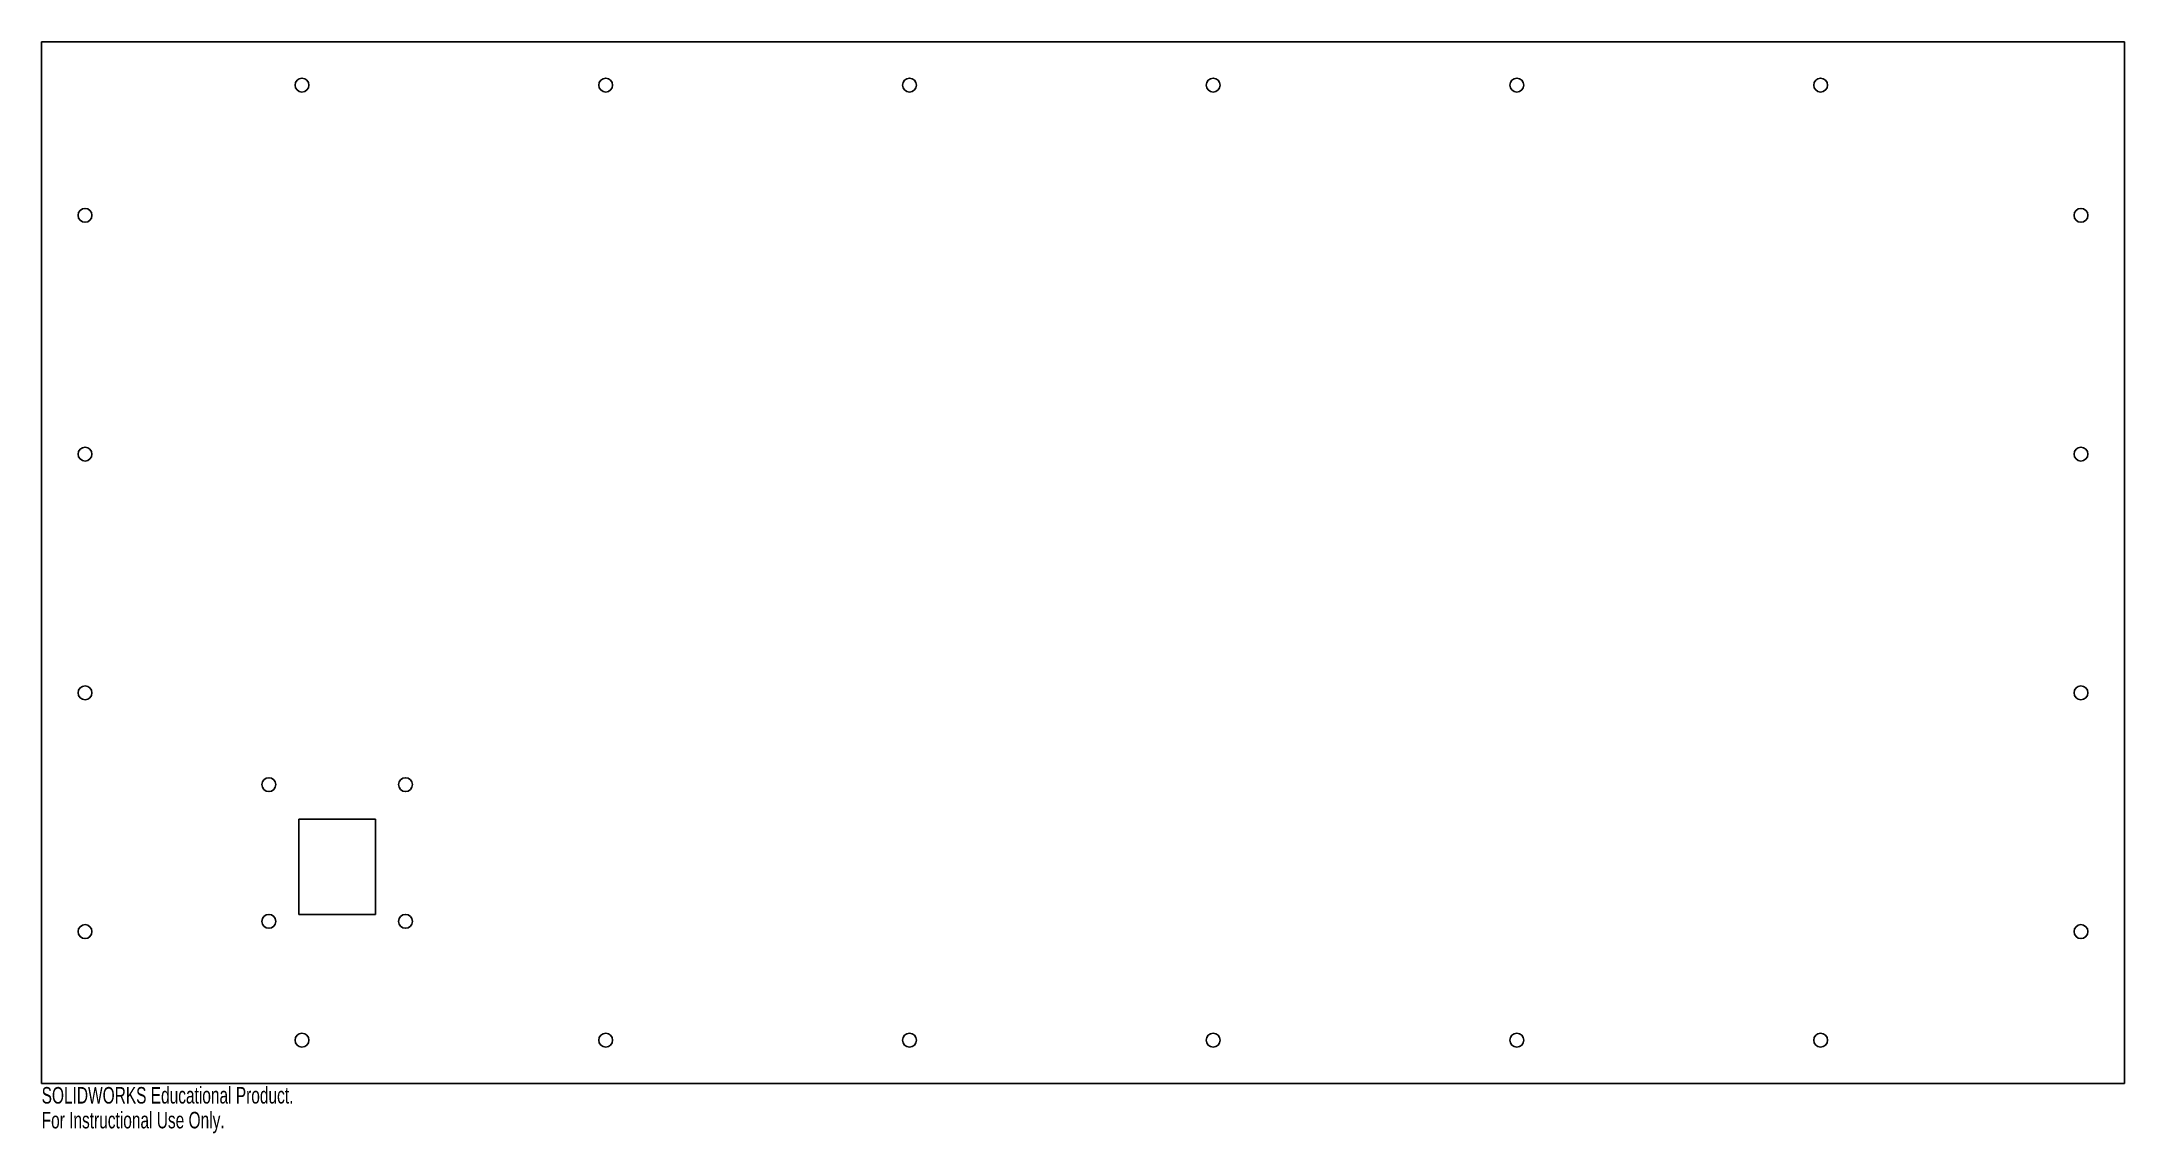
# Model space of a CAD drawing. Header units: inches. Extents: x -24 to 0, y -0.6 to 12.
import ezdxf

# ---------------------------------------------------------------- set-up
doc = ezdxf.new("R2010")
doc.units = ezdxf.units.IN
doc.header["$MEASUREMENT"] = 0
doc.styles.add('SLDTEXTSTYLE0', font='TXT', dxfattribs={"width": 0.7})

msp = doc.modelspace()

# ---------------------------------------------------------------- linework, layer by layer
at = {"color": 7, "linetype": 'Continuous', "lineweight": 25}
for p, q in [((0, 12), (-24, 12)), ((-24, 12), (-24, 0)), ((0, 0), (0, 12)), ((-20.152, 3.047), (-21.037, 3.047)), ((-21.037, 1.947), (-21.037, 3.047)), ((-20.152, 1.947), (-20.152, 3.047)), ((-20.152, 1.947), (-21.037, 1.947)), ((-24, 0), (0, 0))]:
    msp.add_line(p, q, dxfattribs=at)
for centre in [(-21, 11.5), (-17.5, 11.5), (-14, 11.5), (-10.5, 11.5), (-7, 11.5), (-3.5, 11.5), (-23.5, 10), (-0.5, 10), (-23.5, 7.25), (-0.5, 7.25), (-23.5, 4.5), (-0.5, 4.5), (-21.382, 3.443), (-19.807, 3.443), (-21.382, 1.868), (-19.807, 1.868), (-23.5, 1.75), (-0.5, 1.75), (-21, 0.5), (-17.5, 0.5), (-14, 0.5), (-10.5, 0.5), (-7, 0.5), (-3.5, 0.5)]:
    msp.add_circle(centre, 0.08, dxfattribs=at)

# ---------------------------------------------------------------- texts
at = {"color": 7, "linetype": 'Continuous', "char_height": 0.1903, "attachment_point": 1, "style": 'SLDTEXTSTYLE0'}
for s, insert in [('SOLIDWORKS Educational Product.', (-24, -0.04)), ('For Instructional Use Only.', (-24, -0.326))]:
    msp.add_mtext(s, dxfattribs=dict(at, insert=insert))

doc.saveas('drawing.dxf')
